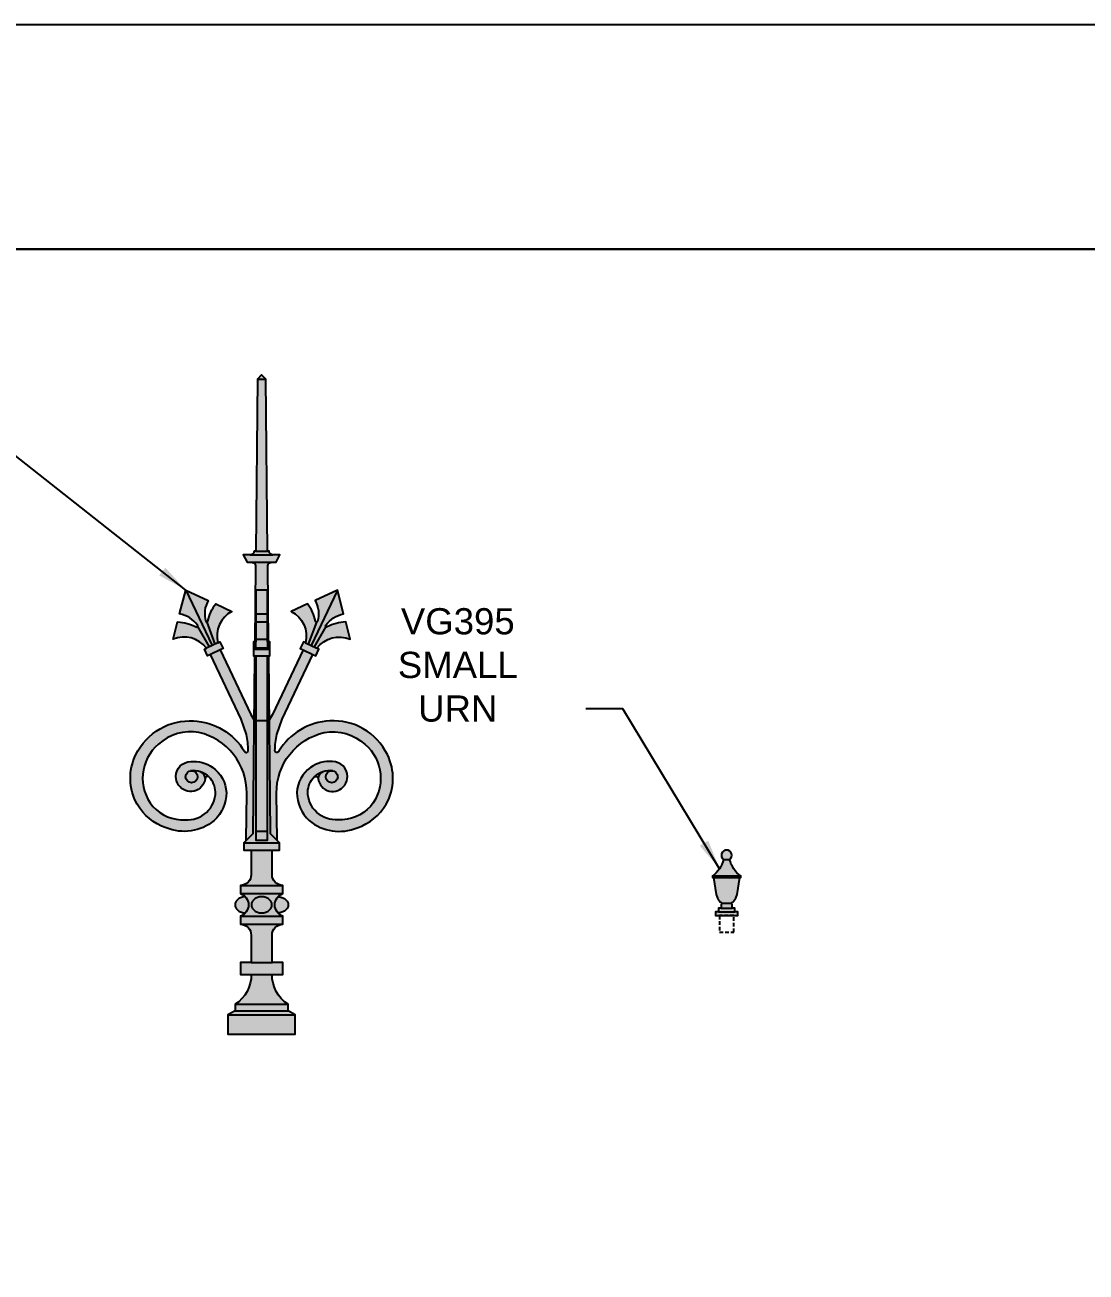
# Model space of a CAD drawing. Header units: millimetres. Extents: x -38686 to 870903, y -23218 to 232707.
# Drawn here: x 10957 to 12376, y 24206 to 25874 of the extents above; entities that cross this region are included whole.
import ezdxf

# ---------------------------------------------------------------- set-up
doc = ezdxf.new("R2010")
doc.units = ezdxf.units.MM
doc.header["$LTSCALE"] = 10
doc.linetypes.add('HIDDEN', pattern=[0.375, 0.25, -0.125])
for name, color, linetype in [('40 - Detail Outline', 142, 'Continuous'), ('42 - Detail Hatch', 7, 'Continuous'), ('44 - Detail Text', 7, 'Continuous')]:
    doc.layers.add(name, color=color, linetype=linetype)
doc.styles.add('1-20', font='romans.shx', dxfattribs={"width": 0.8, "height": 35})
doc.dimstyles.new('1-20', dxfattribs={"dimtxt": 35, "dimasz": 40, "dimexe": 40, "dimexo": 40, "dimgap": 40, "dimtad": 1, "dimdec": 0, "dimzin": 0, "dimdsep": 46, "dimtxsty": '1-20', "dimblk": 'OBLIQUE', "dimcen": 40, "dimdle": 40, "dimclrd": 251, "dimclre": 251, "dimclrt": 251, "dimadec": 0, "dimazin": 0, "dimtfac": 1, "dimtdec": 0, "dimtix": 1, "dimtmove": 1, "dimatfit": 3, "dimfxl": 1, "dimtolj": 1, "dimtzin": 0, "dimlwd": 25, "dimarcsym": 0})
doc.dimstyles.new('1-20 Accurate', dxfattribs={"dimtxt": 35, "dimasz": 40, "dimexe": 40, "dimexo": 40, "dimgap": 40, "dimtad": 1, "dimzin": 0, "dimdsep": 46, "dimtxsty": '1-20', "dimblk": 'OBLIQUE', "dimcen": 40, "dimdle": 40, "dimclrd": 251, "dimclre": 251, "dimclrt": 251, "dimazin": 0, "dimtfac": 1, "dimtix": 1, "dimtmove": 1, "dimatfit": 3, "dimfxl": 1, "dimtolj": 1, "dimtzin": 0, "dimlwd": 25, "dimarcsym": 0})

# ---------------------------------------------------------------- blocks, each defined once
blk = doc.blocks.new('_Oblique')
at = {"color": 0, "linetype": 'ByBlock', "lineweight": -2}
blk.add_line((-0.5, -0.5), (0.5, 0.5), dxfattribs=at)

msp = doc.modelspace()

# ---------------------------------------------------------------- hatches: boundary and pattern name
at = {"layer": '42 - Detail Hatch', "ltscale": 10}
h = msp.add_hatch(color=69, dxfattribs=at)
h.dxf.hatch_style = 1
edge = h.paths.add_edge_path()
edge.add_line((11264.60175870461, 25048.95266011195), (11262.85686145144, 25048.95266011195))
edge.add_line((11262.85686145144, 25048.95266011195), (11262.85686145144, 25030.05738192166))
edge.add_line((11262.85686145144, 25030.05738192166), (11264.39977457017, 25030.05738192166))
edge.add_line((11264.39977457017, 25030.05738192166), (11263.49183961194, 24945.12158406648))
edge.add_line((11263.49183961194, 24945.12158406648), (11259.473431428, 24951.66127441233))
edge.add_line((11259.473431428, 24951.66127441233), (11218.45410701761, 25038.09623530868))
edge.add_line((11218.45410701761, 25038.09623530867), (11222.29367801603, 25039.91837540971))
edge.add_line((11222.29367801603, 25039.91837540971), (11218.00628954295, 25048.95266011192))
edge.add_line((11218.00628954295, 25048.95266011192), (11215.29600413237, 25047.66644356975))
edge.add_arc((11251.31566377156, 25056.66655159505), 37.12704977493958, 117.44232666297779, 194.0290468008601, ccw=False)
edge.add_line((11234.2054578093, 25089.61588659471), (11212.41304093242, 25099.67026706555))
edge.add_arc((11259.48466758943, 25064.52655503201), 58.74366801309451, 143.2549537747926, 168.3189438979215)
edge.add_arc((11200.47459212935, 25076.64519427557), 1.500000000003119, 194.4527674806664, 351.3657556702374, ccw=False)
edge.add_arc((11234.37952643665, 25086.18529590956), 36.72120810246075, 150.4803447876082, 195.6638587631931, ccw=False)
edge.add_line((11202.4252188135, 25104.27864686589), (11172.46027665623, 25118.10329792623))
edge.add_line((11172.46027665623, 25118.10329792624), (11164.22100514066, 25086.14812400524))
edge.add_arc((11158.03055927172, 25049.95246812712), 36.72120810245959, 35.11124287414532, 80.29475684973193, ccw=False)
edge.add_arc((11186.86131527607, 25070.18475958868), 1.499999999999882, -120.59065403287161, 36.3223341565955, ccw=False)
edge.add_arc((11158.93329317941, 25016.80802303907), 58.74366801310603, 62.45615773942243, 87.52014786255167)
edge.add_line((11161.47501848507, 25075.49667751423), (11155.48305948437, 25052.25670274398))
edge.add_arc((11170.18800045192, 25018.16590433543), 37.1270497749449, 36.746054836479004, 113.3327749743604, ccw=False)
edge.add_line((11199.93772013867, 25040.37788316558), (11197.22743472786, 25039.0916666239))
edge.add_line((11197.22743472786, 25039.0916666239), (11201.51482320091, 25030.05738192166))
edge.add_line((11201.51482320091, 25030.05738192166), (11205.3543941993, 25031.87952202268))
edge.add_line((11205.35439419933, 25031.87952202269), (11246.37371860978, 24945.44456112638))
edge.add_line((11246.37371860978, 24945.44456112638), (11253.45922236005, 24925.10445204932))
edge.add_arc((11156.24666035979, 24902.64450502718), 99.77340041759953, 0.6162653011007819, 13.009321210997086, ccw=False)
edge.add_arc((11253.23916718565, 24903.7472980394), 2.77528088071075, 206.53775483325, 359.3875508048517, ccw=False)
edge.add_arc((11179.47767259868, 24860.34733441758), 82.813688964142, 30.60354123079997, 59.07443285186122)
edge.add_arc((11179.47767259871, 24860.34733441761), 82.81368896410625, 59.07443285186383, 87.80879608735724)
edge.add_arc((11177.5760385861, 24864.24788532945), 79.01527929451271, 86.3225781865349, 120.0287487455581)
edge.add_arc((11177.60137175885, 24863.16409707709), 79.96796653372867, 119.6558647036664, 154.1403749215228)
edge.add_arc((11169.29788880551, 24866.54903181619), 71.02188393073304, 153.6759118101892, 209.2783250175833)
edge.add_arc((11168.58369933084, 24867.42319641194), 70.83516669935312, 210.1776289740465, 251.47809840472)
edge.add_arc((11170.18682606408, 24858.8512596221), 63.35873668892916, 247.6381473727235, 309.3593009488016)
edge.add_arc((11175.17805617396, 24847.43656367415), 51.47880003672793, 313.123771388571, 359.9999999999919)
edge.add_arc((11183.37480804703, 24845.54749287847), 43.32325336022517, 2.499122369222212, 54.64732100432663)
edge.add_arc((11182.91212035212, 24845.05370851515), 43.9937970062302, 54.52794216699417, 94.87666163931726)
edge.add_arc((11179.17216044121, 24868.88824826281), 20.00000000000728, 90.00000000002085, 179.9999999999792)
edge.add_arc((11179.17216044121, 24868.88824826281), 20, 180, 215.1976477482953)
edge.add_arc((11178.93314369265, 24868.29539633032), 19.466051437299, 214.1771541178772, 353.4673764657958)
edge.add_arc((11201.47750455398, 24865.69354460026), 3.228006773074122, 52.38389099071048, 173.1104146900516, ccw=False)
edge.add_arc((11182.01171826604, 24847.02687724686), 30.16532853551601, 2.3311582881713093, 44.71469233193642, ccw=False)
edge.add_arc((11174.88857578987, 24848.2538569077), 37.26350688283856, -94.66247764299283, 1.1198153515579179e-11, ccw=False)
edge.add_arc((11168.88593949503, 24866.0234676547), 54.99026637763291, 222.6513874816377, 273.09982660461355, ccw=False)
edge.add_arc((11174.05263043536, 24866.67059783943), 59.3059488878869, 130.1030743770757, 219.727978846141, ccw=False)
edge.add_arc((11178.55139549432, 24865.81786510053), 62.9226218155299, 79.44488013063358, 132.737154258052, ccw=False)
edge.add_arc((11171.68309459839, 24847.49877309899), 82.26002847574912, 38.21132532090883, 77.07856878013308, ccw=False)
edge.add_arc((11171.68309459839, 24847.49877309899), 82.26002847574992, -0.6124697637599752, 38.21132532090161, ccw=False)
edge.add_line((11253.93842328075, 24846.61946189775), (11253.2648291906, 24783.6079783584))
edge.add_line((11253.2648291906, 24783.60797835839), (11249.85686145144, 24780.2362459352))
edge.add_line((11249.85686145144, 24780.23624593522), (11249.85686145144, 24770.23624593522))
edge.add_line((11249.85686145144, 24770.23624593522), (11259.85686145144, 24770.23624593522))
edge.add_line((11259.85686145144, 24770.23624593522), (11259.85686145144, 24737.73624593522))
edge.add_arc((11245.35686145144, 24737.7362459352), 14.49999999999636, -90.00000000001432, 1.432454155292362e-11, ccw=False)
edge.add_line((11245.35686145144, 24723.23624593522), (11245.3568614515, 24712.2362459352))
edge.add_arc((11240.62958872415, 24697.23624593522), 15.7272727272723, 43.11979628832319, 72.50767547458588, ccw=False)
edge.add_arc((11252.1093364321, 24690.45347832111), 17.53276761409506, 90, 107.9440116614907)
edge.add_arc((11251.03235348792, 24693.7791451971), 14.03706275926552, 107.9440116615465, 128.0189425931766)
edge.add_arc((11249.38090852712, 24695.89145851904), 11.35580595907053, 128.0189425931776, 152.0849972869798)
edge.add_arc((11246.84265447612, 24697.23624593522), 8.483318044018331, 152.0849972867675, 180)
edge.add_arc((11246.84265447615, 24697.23624593522), 8.483318044047337, 180, 207.915002713129)
edge.add_arc((11249.38090852715, 24698.58103335141), 11.35580595910669, 207.9150027130898, 231.9810574068261)
edge.add_arc((11251.03235348789, 24700.69334667326), 14.03706275919062, 231.9810574068292, 252.0559883385265)
edge.add_arc((11252.1093364321, 24704.01901354923), 17.5327676140144, 252.0559883383987, 270.0000000000119)
edge.add_arc((11240.62958872415, 24697.23624593522), 15.72727272727676, 287.4923245253935, 316.8802037116574, ccw=False)
edge.add_line((11245.3568614515, 24682.23624593523), (11245.35686145144, 24671.2362459352))
edge.add_arc((11245.35686145144, 24656.73624593522), 14.49999999999636, -1.432454155292362e-11, 90.00000000001432, ccw=False)
edge.add_line((11259.85686145144, 24656.73624593522), (11259.85686145144, 24620.23624593522))
edge.add_line((11259.85686145144, 24620.23624593522), (11245.35686145144, 24620.23624593522))
edge.add_line((11245.35686145144, 24620.23624593522), (11245.35686145144, 24604.23624593522))
edge.add_line((11245.35686145144, 24604.23624593522), (11259.85686145144, 24604.23624593522))
edge.add_arc((11214.14386734087, 24603.02885526964), 45.7289363835745, -58.02902749568233, 1.5129682662616233, ccw=False)
edge.add_line((11238.35686145144, 24564.2362459352), (11238.35686145144, 24555.7210734925))
edge.add_line((11238.35686145144, 24555.72107349252), (11228.85686145144, 24550.23624593522))
edge.add_line((11228.85686145144, 24550.23624593522), (11228.85686145144, 24524.23624593522))
edge.add_line((11228.85686145144, 24524.23624593522), (11318.85686145144, 24524.23624593522))
edge.add_line((11318.85686145144, 24524.23624593522), (11318.85686145144, 24550.23624593522))
edge.add_line((11318.85686145144, 24550.23624593522), (11309.35686145144, 24555.72107349252))
edge.add_line((11309.35686145144, 24555.72107349252), (11309.35686145144, 24564.23624593522))
edge.add_arc((11333.56985556204, 24603.02885526964), 45.72893638357594, 178.4870317337384, 238.0290274956823, ccw=False)
edge.add_line((11287.85686145144, 24604.23624593522), (11302.35686145144, 24604.23624593522))
edge.add_line((11302.35686145144, 24604.23624593522), (11302.35686145144, 24620.23624593522))
edge.add_line((11302.35686145144, 24620.23624593522), (11287.85686145144, 24620.23624593522))
edge.add_line((11287.85686145144, 24620.23624593522), (11287.85686145144, 24656.73624593522))
edge.add_arc((11302.35686145144, 24656.73624593522), 14.49999999999636, 89.99999999998562, 180.0000000000144, ccw=False)
edge.add_line((11302.35686145144, 24671.23624593522), (11302.35686145138, 24682.23624593523))
edge.add_arc((11307.08413417873, 24697.23624593522), 15.72727272728508, 223.1197962883529, 252.5076754746145, ccw=False)
edge.add_arc((11295.60438647078, 24704.01901354922), 17.53276761400411, 270, 287.9440116616123)
edge.add_arc((11296.68136941502, 24700.69334667326), 14.0370627591909, 287.9440116614734, 308.0189425931708)
edge.add_arc((11298.33281437573, 24698.58103335141), 11.3558059591069, 308.0189425931739, 332.0849972869103)
edge.add_arc((11300.87106842673, 24697.23624593522), 8.483318044047262, 332.084997286871, 360)
edge.add_arc((11300.87106842676, 24697.23624593522), 8.483318044018233, 0, 27.91500271323251)
edge.add_arc((11298.33281437576, 24695.89145851904), 11.35580595907056, 27.91500271302017, 51.98105740682244)
edge.add_arc((11296.68136941496, 24693.7791451971), 14.03706275926561, 51.98105740682342, 72.05598833845353)
edge.add_arc((11295.60438647078, 24690.45347832113), 17.53276761408372, 72.05598833850958, 90)
edge.add_arc((11307.08413417873, 24697.2362459352), 15.72727272727676, 107.49232452539351, 136.8802037116574, ccw=False)
edge.add_line((11302.35686145138, 24712.23624593519), (11302.35686145144, 24723.2362459352))
edge.add_arc((11302.35686145144, 24737.7362459352), 14.49999999999636, 179.9999999999856, 270.0000000000143, ccw=False)
edge.add_line((11287.85686145144, 24737.73624593522), (11287.85686145144, 24770.23624593522))
edge.add_line((11287.85686145144, 24770.23624593522), (11297.85686145144, 24770.23624593522))
edge.add_line((11297.85686145144, 24770.23624593522), (11297.85686145144, 24780.23624593522))
edge.add_line((11297.85686145144, 24780.23624593522), (11294.44889371228, 24783.6079783584))
edge.add_line((11294.44889371228, 24783.60797835839), (11293.77529962213, 24846.61946189774))
edge.add_arc((11376.0306283045, 24847.49877309899), 82.26002847574989, 141.7886746790984, 180.61246976376, ccw=False)
edge.add_arc((11376.0306283045, 24847.49877309899), 82.2600284757487, 102.92143121986692, 141.7886746790913, ccw=False)
edge.add_arc((11369.16232740859, 24865.81786510053), 62.92262181553048, 47.26284574194801, 100.55511986936642, ccw=False)
edge.add_arc((11373.66109246755, 24866.67059783943), 59.30594888788875, -39.72797884614113, 49.896925622924414, ccw=False)
edge.add_arc((11378.82778340785, 24866.0234676547), 54.99026637763361, 266.90017339538645, 317.34861251836236, ccw=False)
edge.add_arc((11372.82514711301, 24848.2538569077), 37.26350688283488, 179.9999999999888, 274.66247764299277, ccw=False)
edge.add_arc((11365.70200463685, 24847.02687724686), 30.1653285355172, 135.2853076680636, 177.6688417118287, ccw=False)
edge.add_arc((11346.23621834891, 24865.69354460026), 3.228006773079461, 6.889585309948416, 127.61610900928949, ccw=False)
edge.add_arc((11368.78057921023, 24868.29539633032), 19.46605143730191, 186.5326235342041, 325.8228458821228)
edge.add_arc((11368.54156246168, 24868.88824826281), 19.99999999999956, 324.8023522517047, 360)
edge.add_arc((11368.54156246168, 24868.88824826281), 20.00000000000728, 2.084408316043172e-11, 89.99999999997915)
edge.add_arc((11364.80160255079, 24845.05370851515), 43.9937970062284, 85.12333836068272, 125.4720578330058)
edge.add_arc((11364.33891485588, 24845.54749287847), 43.32325336022473, 125.3526789956734, 177.5008776307778)
edge.add_arc((11372.53566672892, 24847.43656367415), 51.47880003672981, 180.0000000000081, 226.876228611429)
edge.add_arc((11377.52689683883, 24858.8512596221), 63.35873668892907, 230.6406990511984, 292.3618526272765)
edge.add_arc((11379.13002357204, 24867.42319641194), 70.83516669935308, 288.52190159528, 329.8223710259535)
edge.add_arc((11378.41583409737, 24866.54903181619), 71.0218839307324, 330.7216749824167, 386.3240881898108)
edge.add_arc((11370.11235114406, 24863.16409707709), 79.96796653372766, 25.85962507847719, 60.3441352963336)
edge.add_arc((11370.13768431681, 24864.24788532945), 79.01527929451086, 59.97125125444193, 93.6774218134651)
edge.add_arc((11368.23605030417, 24860.34733441761), 82.81368896410608, 92.19120391264275, 120.9255671481362)
edge.add_arc((11368.2360503042, 24860.34733441758), 82.81368896414244, 120.9255671481388, 149.3964587692001)
edge.add_arc((11294.47455571723, 24903.7472980394), 2.775280880704602, 180.6124491951483, 333.46224516675005, ccw=False)
edge.add_arc((11391.46706254309, 24902.64450502718), 99.7734004175993, 166.9906787890029, 179.3837346988992, ccw=False)
edge.add_line((11294.25450054286, 24925.10445204932), (11301.34000429314, 24945.44456112638))
edge.add_line((11301.34000429311, 24945.44456112638), (11342.35932870358, 25031.87952202268))
edge.add_line((11342.35932870358, 25031.87952202269), (11346.19889970197, 25030.05738192166))
edge.add_line((11346.19889970197, 25030.05738192166), (11350.48628817502, 25039.0916666239))
edge.add_line((11350.48628817502, 25039.0916666239), (11347.77600276421, 25040.37788316558))
edge.add_arc((11377.52572245096, 25018.16590433543), 37.12704977494527, 66.66722502563948, 143.253945163521, ccw=False)
edge.add_line((11392.23066341851, 25052.25670274398), (11386.23870441781, 25075.49667751423))
edge.add_arc((11388.7804297235, 25016.80802303907), 58.74366801310618, 92.47985213744835, 117.5438422605776)
edge.add_arc((11360.85240762681, 25070.18475958868), 1.500000000002625, 143.6776658434045, 300.5906540328715, ccw=False)
edge.add_arc((11389.68316363119, 25049.95246812712), 36.72120810246049, 99.70524315026807, 144.8887571258547, ccw=False)
edge.add_line((11383.49271776222, 25086.14812400524), (11375.25344624665, 25118.10329792624))
edge.add_line((11375.25344624665, 25118.10329792624), (11345.28850408938, 25104.27864686589))
edge.add_arc((11313.33419646623, 25086.18529590956), 36.72120810246071, -15.663858763193105, 29.519655212391683, ccw=False)
edge.add_arc((11347.23913077353, 25076.64519427557), 1.500000000002855, 188.6342443297627, 345.54723251933365, ccw=False)
edge.add_arc((11288.22905531346, 25064.52655503201), 58.74366801309455, 11.6810561020785, 36.74504622520738)
edge.add_line((11335.30068197046, 25099.67026706555), (11313.50826509358, 25089.61588659471))
edge.add_arc((11296.39805913135, 25056.66655159505), 37.1270497749416, -14.029046800859987, 62.55767333702221, ccw=False)
edge.add_line((11332.41771877054, 25047.66644356975), (11329.70743335996, 25048.95266011192))
edge.add_line((11329.70743335996, 25048.95266011192), (11325.42004488688, 25039.91837540971))
edge.add_line((11325.42004488688, 25039.91837540971), (11329.2596158853, 25038.09623530868))
edge.add_line((11329.25961588527, 25038.09623530867), (11288.24029147489, 24951.66127441233))
edge.add_line((11288.24029147489, 24951.66127441233), (11284.22188329097, 24945.12158406651))
edge.add_line((11284.22188329097, 24945.1215840665), (11283.31394833271, 25030.05738192166))
edge.add_line((11283.31394833274, 25030.05738192166), (11284.85686145144, 25030.05738192166))
edge.add_line((11284.85686145144, 25030.05738192166), (11284.85686145144, 25048.95266011195))
edge.add_line((11284.85686145144, 25048.95266011195), (11283.11196419827, 25048.95266011195))
edge.add_line((11283.11196419827, 25048.95266011195), (11282.02984822632, 25150.18280067943))
edge.add_arc((11287.02956257863, 25150.2362459352), 5.000000000006512, 90.00000000004172, 180.6124491812245, ccw=False)
edge.add_line((11287.02956257863, 25155.23624593522), (11293.35686145144, 25155.23624593522))
edge.add_line((11293.35686145144, 25155.23624593522), (11298.35686145144, 25165.23624593522))
edge.add_line((11298.35686145144, 25165.23624593522), (11289.02956257863, 25165.23624593522))
edge.add_arc((11289.02956257863, 25170.2362459352), 4.999999999992724, 179.387550818607, 270.00000000008333, ccw=False)
edge.add_line((11284.02984822632, 25170.289691191), (11281.81491236584, 25170.289691191))
edge.add_line((11281.81491236584, 25170.289691191), (11279.35686145144, 25400.2362459352))
edge.add_line((11279.35686145144, 25400.23624593522), (11273.85686145144, 25405.73624593522))
edge.add_line((11273.85686145144, 25405.73624593522), (11268.35686145144, 25400.23624593522))
edge.add_line((11268.35686145144, 25400.23624593522), (11265.89881053704, 25170.289691191))
edge.add_line((11265.89881053704, 25170.289691191), (11263.68387467656, 25170.289691191))
edge.add_arc((11258.68416032425, 25170.2362459352), 4.999999999992117, -90.00000000008339, 0.6124491813930035, ccw=False)
edge.add_line((11258.68416032425, 25165.23624593522), (11249.35686145144, 25165.23624593522))
edge.add_line((11249.35686145144, 25165.23624593522), (11254.35686145144, 25155.23624593522))
edge.add_line((11254.35686145144, 25155.23624593522), (11260.68416032425, 25155.23624593522))
edge.add_arc((11260.68416032425, 25150.2362459352), 5.000000000007276, -0.6124491812245196, 89.99999999995828, ccw=False)
edge.add_line((11265.68387467656, 25150.18280067943), (11264.60175870461, 25048.95266011195))
h = msp.add_hatch(color=69, dxfattribs=at)
h.dxf.hatch_style = 1
edge = h.paths.add_edge_path()
edge.add_arc((11895.60469657902, 24763.57099338918), 7.000000000003638, 90.0000000000149, 235.1500954209743)
edge.add_arc((11854.01313049994, 24767.34340761472), 38.77755393344536, 305.63319077905385, 345.79305526654366, ccw=False)
edge.add_line((11876.60469657902, 24735.82643074263), (11876.60469657902, 24733.82643074263))
edge.add_line((11876.60469657902, 24733.82643074263), (11878.10469657902, 24733.82643074263))
edge.add_line((11878.10469657902, 24733.82643074263), (11881.62319133728, 24711.18772005581))
edge.add_arc((11905.56698735853, 24716.34687485954), 24.49331023353474, 192.1595827741861, 204.5485247379082)
edge.add_arc((11897.46496290817, 24712.64605561016), 15.5860736673658, 204.5477758750287, 220.0916273529584)
edge.add_arc((11892.71400053458, 24708.64512391083), 9.374866382893908, 220.0849119056506, 244.6566064050364)
edge.add_arc((11888.28365509566, 24699.26383273491), 1.000000000006621, -41.18592516491549, 65.32285812625548, ccw=False)
edge.add_line((11889.03623179038, 24698.60532812704), (11888.35469657902, 24697.82643074263))
edge.add_line((11888.35469657902, 24697.82643074263), (11888.35469657902, 24692.82643074263))
edge.add_line((11888.35469657902, 24692.82643074263), (11884.60469657902, 24692.82643074263))
edge.add_line((11884.60469657902, 24692.82643074263), (11884.60469657902, 24687.82643074263))
edge.add_line((11884.60469657902, 24687.82643074263), (11880.60469657902, 24687.82643074263))
edge.add_line((11880.60469657902, 24687.82643074263), (11880.60469657902, 24682.82643074263))
edge.add_line((11880.60469657902, 24682.82643074263), (11895.60469657902, 24682.82643074263))
edge.add_line((11895.60469657902, 24682.82643074263), (11910.60469657902, 24682.82643074263))
edge.add_line((11910.60469657902, 24682.82643074263), (11910.60469657902, 24687.82643074263))
edge.add_line((11910.60469657902, 24687.82643074263), (11906.60469657902, 24687.82643074263))
edge.add_line((11906.60469657902, 24687.82643074263), (11906.60469657902, 24692.82643074263))
edge.add_line((11906.60469657902, 24692.82643074263), (11902.85469657902, 24692.82643074263))
edge.add_line((11902.85469657902, 24692.82643074263), (11902.85469657902, 24697.82643074263))
edge.add_line((11902.85469657902, 24697.82643074263), (11902.17316136769, 24698.60532812704))
edge.add_arc((11902.92573806239, 24699.26383273492), 1.000000000001702, 114.67714187476321, 221.1859251659351, ccw=False)
edge.add_arc((11898.49539262348, 24708.6451239109), 9.374866382950074, 295.3433935947024, 319.9150880940834)
edge.add_arc((11893.74443024989, 24712.64605561005), 15.58607366730871, 319.9083726473727, 335.4522241253019)
edge.add_arc((11885.64240579952, 24716.34687485968), 24.49331023357703, 335.4514752617912, 347.8404172255132)
edge.add_line((11909.58620182079, 24711.18772005581), (11913.10469657902, 24733.82643074263))
edge.add_line((11913.10469657902, 24733.82643074263), (11914.60469657902, 24733.82643074263))
edge.add_line((11914.60469657902, 24733.82643074263), (11914.60469657902, 24735.82643074263))
edge.add_arc((11937.19626265809, 24767.34340761472), 38.77755393344372, 194.2069447334563, 234.3668092209462, ccw=False)
edge.add_arc((11895.60469657902, 24763.57099338918), 7.000000000006835, 304.8499045790257, 449.9999999999852)

# ---------------------------------------------------------------- linework, layer by layer
at = {"color": 3, "ltscale": 10}
msp.add_lwpolyline([(3559.383114424043, 21910.08871519254), (20050.43080418694, 21910.08870970574), (20050.43080418694, 25573.67588523629), (3559.383114424043, 25573.67589072309)], close=True, dxfattribs=at)
at = {"layer": '40 - Detail Outline', "color": 252, "ltscale": 10}
for p, q in [((11268.35686145144, 25400.23624593522), (11279.35686145144, 25400.23624593522)), ((11258.68416032425, 25165.23624593522), (11289.02956257863, 25165.23624593522)), ((11265.89881053704, 25170.289691191), (11281.81491236584, 25170.289691191)), ((11260.68416032425, 25155.23624593522), (11287.02956257863, 25155.23624593522)), ((11249.85686145144, 24780.23624593522), (11297.85686145144, 24780.23624593522)), ((11259.85686145144, 24770.23624593522), (11287.85686145144, 24770.23624593522)), ((11245.35686145144, 24723.23624593522), (11302.35686145144, 24723.23624593491)), ((11245.3568614515, 24712.23624593519), (11302.35686145138, 24712.23624593488)), ((11245.3568614515, 24682.23624593523), (11302.35686145138, 24682.23624593554)), ((11245.35686145144, 24671.23624593522), (11302.35686145144, 24671.23624593522)), ((11259.85686145144, 24620.23624593522), (11287.85686145144, 24620.23624593522)), ((11259.85686145144, 24604.23624593522), (11287.85686145144, 24604.23624593522)), ((11238.35686145144, 24564.2362459352), (11309.35686145144, 24564.23624593517)), ((11228.85686145144, 24550.23624593522), (11318.85686145144, 24550.23624593522)), ((11238.35686145144, 24555.72107349252), (11309.35686145144, 24555.72107349249))]:
    msp.add_line(p, q, dxfattribs=at)
at = {"layer": '40 - Detail Outline', "color": 251, "ltscale": 10}
for p, q in [((11172.46027665623, 25118.10329792624), (11207.61686213556, 25044.02216336769)), ((11375.25344624665, 25118.10329792624), (11340.09686076735, 25044.02216336769)), ((11187.97367927383, 25069.17845628625), (11203.77729113709, 25042.20002326662)), ((11200.55072369552, 25075.14712752652), (11211.45643313392, 25045.8443034687)), ((11347.16299920736, 25075.14712752652), (11336.25728976896, 25045.8443034687)), ((11359.74004362905, 25069.17845628625), (11343.93643176579, 25042.20002326662))]:
    msp.add_line(p, q, dxfattribs=at)
at = {"layer": '40 - Detail Outline', "color": 7, "ltscale": 10}
for p, q in [((11265.85686145144, 25086.14812400523), (11281.85686145144, 25086.14812400523)), ((11265.85686145144, 25075.49667751423), (11281.85686145144, 25075.49667751423)), ((11265.85686145144, 25052.25670274398), (11281.85686145144, 25052.25670274398)), ((11262.85686145144, 25039.0916666239), (11284.85686145144, 25039.0916666239)), ((11262.85686145144, 25030.05738192166), (11284.85686145144, 25030.05738192166)), ((11281.85686145144, 24943.26316462396), (11265.85686145144, 24943.26316462396)), ((11281.85686145144, 24795.49252293317), (11265.85686145144, 24795.49252293317))]:
    msp.add_line(p, q, dxfattribs=at)
at = {"layer": '40 - Detail Outline', "color": 251, "linetype": 'HIDDEN', "ltscale": 10}
for p, q in [((11215.29600413234, 25047.66644356975), (11199.93772013867, 25040.37788316558)), ((11332.41771877054, 25047.66644356975), (11347.77600276421, 25040.37788316558)), ((11218.45410701761, 25038.09623530867), (11205.35439419933, 25031.87952202268)), ((11329.25961588527, 25038.09623530867), (11342.35932870358, 25031.87952202268))]:
    msp.add_line(p, q, dxfattribs=at)
at = {"layer": '40 - Detail Outline', "color": 250, "ltscale": 10}
for p, q in [((11891.60469657902, 24757.82643074263), (11899.60469657902, 24757.82643074263)), ((11876.60469657902, 24735.82643074263), (11914.60469657902, 24735.82643074263)), ((11878.10469657902, 24733.82643074263), (11913.10469657902, 24733.82643074263)), ((11889.26155355081, 24699.47291312965), (11901.94783960726, 24699.47291312966)), ((11884.60469657902, 24687.82643074263), (11906.60469657902, 24687.82643074263)), ((11888.35469657902, 24692.82643074263), (11902.85469657902, 24692.82643074263))]:
    msp.add_line(p, q, dxfattribs=at)
at = {"layer": '40 - Detail Outline', "color": 3}
msp.add_lwpolyline([(20050.43080418694, 25873.67588523629), (3559.383100418233, 25873.67588523629), (3559.383100418233, 25573.67588523629), (20050.43080418694, 25573.67588523629)], close=True, dxfattribs=at)
at = {"layer": '40 - Detail Outline', "color": 7, "ltscale": 10}
for points in [[(11283.11196419827, 25048.95266011195), (11282.02984822632, 25150.18280067943, -0.4173478494227535), (11287.02956257863, 25155.23624593522), (11293.35686145144, 25155.23624593522), (11298.35686145144, 25165.23624593522), (11289.02956257863, 25165.23624593522, -0.4173478494242577), (11284.02984822632, 25170.289691191), (11281.81491236584, 25170.289691191), (11279.35686145144, 25400.23624593522), (11273.85686145144, 25405.73624593522), (11268.35686145144, 25400.23624593522), (11265.89881053704, 25170.289691191), (11263.68387467656, 25170.289691191, -0.4173478494242577), (11258.68416032425, 25165.23624593522), (11249.35686145144, 25165.23624593522), (11254.35686145144, 25155.23624593522), (11260.68416032425, 25155.23624593522, -0.4173478494227535), (11265.68387467656, 25150.18280067943), (11264.60175870461, 25048.95266011195)], [(11253.2648291906, 24783.60797835839), (11253.93842328075, 24846.61946189775, 0.1710399914785764), (11236.31764851357, 24898.38184223812, 0.1712351231873068), (11190.07764662203, 24927.67578190251, 0.2368151439170461), (11135.8498332637, 24912.03293752508, 0.4122973897054409), (11128.44116419767, 24828.76558865671, 0.2237484091179166), (11171.85958165181, 24811.11366116618, 0.4382538168189998), (11212.15208267272, 24848.25385690772, 0.1870705516389545), (11203.44777625692, 24868.25050708409, 0.5815847770618127), (11198.27280669206, 24866.08076461616, -0.6956020965962489), (11162.82878918504, 24857.36027289924, -0.154797669526122), (11159.17216044121, 24868.88824826281, -0.4142135623728819), (11179.17216044121, 24888.88824826281, -0.1778962863175456), (11208.44197840555, 24880.88219610248, -0.2315493973614383), (11226.6568562107, 24847.43656367415, -0.2074369428090174), (11210.36776190886, 24809.86328242917, -0.276014713490088), (11146.08169489479, 24800.25712880571, -0.1821836947603977), (11107.34874207658, 24831.81560099476, -0.2474861551379051), (11105.64096884369, 24898.04354781569, -0.1516129814184596), (11138.03406884033, 24932.65729250868, -0.1481405430606431), (11182.64400439978, 24943.10046984321, -0.1260384239516773), (11222.03762283642, 24931.38787013917, -0.1248707184729343), (11250.75628949059, 24902.50733742788, 0.7872742872352481), (11256.01428951582, 24903.71763291942, 0.05412767595713985), (11253.45922236005, 24925.10445204932), (11246.37371860978, 24945.44456112638), (11205.35439419933, 25031.87952202269), (11201.51482320091, 25030.05738192166), (11197.22743472786, 25039.0916666239), (11199.93772013867, 25040.37788316558, 0.3471937188874055), (11155.48305948437, 25052.25670274398), (11161.47501848507, 25075.49667751423, -0.1098003787973177), (11186.09796376626, 25068.89352201471, 0.8164013649693014), (11188.06986145347, 25071.0732505212, 0.1997449127536511), (11164.22100514066, 25086.14812400524), (11172.46027665623, 25118.10329792624), (11202.4252188135, 25104.27864686589, 0.1997449127536511), (11199.02206155626, 25076.27082155458, 0.8164013649693014), (11201.95759237543, 25076.42000486613, -0.1098003787973177), (11212.41304093242, 25099.67026706555), (11234.2054578093, 25089.61588659471, 0.3471937188874055), (11215.29600413234, 25047.66644356975), (11218.00628954295, 25048.95266011192), (11222.29367801603, 25039.91837540971), (11218.45410701761, 25038.09623530867), (11259.473431428, 24951.66127441233), (11263.49183961194, 24945.12158406648)], [(11294.44889371228, 24783.60797835839), (11293.77529962216, 24846.61946189775, -0.1710399914785764), (11311.39607438931, 24898.38184223812, -0.1712351231873068), (11357.63607628085, 24927.67578190251, -0.2368151439170461), (11411.86388963918, 24912.03293752508, -0.4122973897054409), (11419.27255870522, 24828.76558865671, -0.2237484091179166), (11375.8541412511, 24811.11366116618, -0.4382538168189998), (11335.56164023019, 24848.25385690772, -0.1870705516389545), (11344.26594664599, 24868.25050708409, -0.5815847770618127), (11349.44091621085, 24866.08076461616, 0.6956020965962489), (11384.88493371784, 24857.36027289924, 0.154797669526122), (11388.54156246168, 24868.88824826281, 0.4142135623728819), (11368.54156246168, 24888.88824826281, 0.1778962863175456), (11339.27174449733, 24880.88219610248, 0.2315493973614383), (11321.05686669221, 24847.43656367415, 0.2074369428090174), (11337.34596099405, 24809.86328242917, 0.276014713490088), (11401.63202800812, 24800.25712880571, 0.1821836947603977), (11440.36498082633, 24831.81560099476, 0.2474861551379051), (11442.07275405922, 24898.04354781569, 0.1516129814184596), (11409.67965406255, 24932.65729250868, 0.1481405430606431), (11365.06971850313, 24943.10046984321, 0.1260384239516773), (11325.67610006646, 24931.38787013917, 0.1248707184729343), (11296.95743341232, 24902.50733742788, -0.7872742872352481), (11291.69943338706, 24903.71763291942, -0.05412767595713985), (11294.25450054286, 24925.10445204932), (11301.34000429311, 24945.44456112638), (11342.35932870358, 25031.87952202269), (11346.19889970197, 25030.05738192166), (11350.48628817502, 25039.0916666239), (11347.77600276421, 25040.37788316558, -0.3471937188874055), (11392.23066341851, 25052.25670274398), (11386.23870441781, 25075.49667751423, 0.1098003787973177), (11361.61575913665, 25068.89352201471, -0.8164013649693014), (11359.64386144944, 25071.0732505212, -0.1997449127536511), (11383.49271776222, 25086.14812400524), (11375.25344624665, 25118.10329792624), (11345.28850408941, 25104.27864686589, -0.1997449127536511), (11348.69166134662, 25076.27082155458, -0.8164013649693014), (11345.75613052745, 25076.42000486613, 0.1098003787973177), (11335.30068197046, 25099.67026706555), (11313.50826509358, 25089.61588659471, -0.3471937188874055), (11332.41771877054, 25047.66644356975), (11329.70743335996, 25048.95266011192), (11325.42004488688, 25039.91837540971), (11329.25961588527, 25038.09623530867), (11288.24029147489, 24951.66127441233), (11284.22188329097, 24945.12158406648)], [(11264.39977457017, 25030.05738192166), (11261.85617589698, 24792.10797732135), (11249.85686145144, 24780.23624593522), (11249.85686145144, 24770.23624593522), (11259.85686145144, 24770.23624593522), (11259.85686145144, 24737.73624593522, -0.414213562373242), (11245.35686145144, 24723.23624593522), (11245.3568614515, 24712.23624593519, -0.7333333333293115), (11245.3568614515, 24682.23624593523), (11245.35686145144, 24671.23624593522, -0.414213562373242), (11259.85686145144, 24656.73624593522), (11259.85686145144, 24620.23624593522), (11245.35686145144, 24620.23624593522), (11245.35686145144, 24604.23624593522), (11259.85686145144, 24604.23624593522, -0.2658084352825971), (11238.35686145144, 24564.2362459352), (11238.35686145144, 24555.72107349252), (11228.85686145144, 24550.23624593522), (11228.85686145144, 24524.23624593522), (11318.85686145144, 24524.23624593522), (11318.85686145144, 24550.23624593522), (11309.35686145144, 24555.72107349252), (11309.35686145144, 24564.2362459352, -0.2658084352825971), (11287.85686145144, 24604.23624593522), (11302.35686145144, 24604.23624593522), (11302.35686145144, 24620.23624593522), (11287.85686145144, 24620.23624593522), (11287.85686145144, 24656.73624593522, -0.414213562373242), (11302.35686145144, 24671.23624593522), (11302.35686145138, 24682.23624593523, -0.7333333333293115), (11302.35686145138, 24712.23624593519), (11302.35686145144, 24723.23624593522, -0.414213562373242), (11287.85686145144, 24737.73624593522), (11287.85686145144, 24770.23624593522), (11297.85686145144, 24770.23624593522), (11297.85686145144, 24780.23624593522), (11285.8575470059, 24792.10797732135), (11283.31394833274, 25030.05738192166)]]:
    msp.add_lwpolyline(points, format="xyb", dxfattribs=at)
msp.add_lwpolyline([(11265.85686145144, 25118.10329792623), (11265.85686145144, 25048.95266011195), (11262.85686145144, 25048.95266011195), (11262.85686145144, 25030.05738192166), (11265.85686145144, 25030.05738192166), (11265.85686145144, 24783.58244684861), (11281.85686145144, 24783.58244684861), (11281.85686145144, 25030.05738192166), (11284.85686145144, 25030.05738192166), (11284.85686145144, 25048.95266011195), (11281.85686145144, 25048.95266011195), (11281.85686145144, 25118.10329792623)], close=True, dxfattribs=at)
msp.add_lwpolyline([(11281.85686145144, 25048.95266011195), (11281.85686145147, 25040.3778831656), (11265.85686145144, 25040.37788316557), (11265.85686145144, 25048.95266011195)], dxfattribs=at)
at = {"layer": '40 - Detail Outline', "color": 251, "ltscale": 10}
msp.add_lwpolyline([(11895.60469657902, 24770.57099338918, 0.734237834743571), (11891.60469657902, 24757.82643074263, -0.1770462970849661), (11876.60469657902, 24735.82643074263), (11876.60469657902, 24733.82643074263), (11878.10469657902, 24733.82643074263), (11881.62319133728, 24711.18772005581, 0.05410967290673084), (11883.28763395103, 24706.1707922174, 0.06792703202731966), (11885.54137467698, 24702.60843955565, 0.1076269460963698), (11888.70115968728, 24700.17250754802, -0.5013565220433399), (11889.03623179038, 24698.60532812704), (11888.35469657902, 24697.82643074263), (11888.35469657902, 24692.82643074263), (11884.60469657902, 24692.82643074263), (11884.60469657902, 24687.82643074263), (11880.60469657902, 24687.82643074263), (11880.60469657902, 24682.82643074263), (11895.60469657902, 24682.82643074263), (11910.60469657902, 24682.82643074263), (11910.60469657902, 24687.82643074263), (11906.60469657902, 24687.82643074263), (11906.60469657902, 24692.82643074263), (11902.85469657902, 24692.82643074263), (11902.85469657902, 24697.82643074263), (11902.17316136769, 24698.60532812704, -0.5013565220433399), (11902.50823347076, 24700.17250754802, 0.1076269460963698), (11905.66801848109, 24702.60843955565, 0.06792703202731966), (11907.92175920701, 24706.1707922174, 0.05410967290673084), (11909.58620182079, 24711.18772005581), (11913.10469657902, 24733.82643074263), (11914.60469657902, 24733.82643074263), (11914.60469657902, 24735.82643074263, -0.1770462970849661), (11899.60469657902, 24757.82643074263, 0.734237834743571)], format="xyb", close=True, dxfattribs=at)
at = {"layer": '40 - Detail Outline', "color": 252, "ltscale": 10}
for points in [[(11252.1093364321, 24707.9862459352, 0.07845590317877245), (11246.70771001655, 24707.13341753793, 0.08781812337476458), (11242.3866181908, 24704.83764383296, 0.1053956459899643), (11239.34642924287, 24701.20780637015, 0.1224081161370042), (11238.3593364321, 24697.23624593522, 0.1224081161365664), (11239.34642924287, 24693.26468550027, 0.1053956459896663), (11242.3866181908, 24689.63484803746, 0.08781812337507484), (11246.70771001655, 24687.3390743325, 0.07845590317932923), (11252.1093364321, 24686.48624593522, 0.07845590317905084)], [(11295.60438647078, 24707.9862459352, -0.07845590317877245), (11301.00601288633, 24707.13341753793, -0.08781812337476458), (11305.32710471211, 24704.83764383296, -0.1053956459899643), (11308.36729366001, 24701.20780637015, -0.1224081161370042), (11309.35438647078, 24697.23624593522, -0.1224081161365664), (11308.36729366001, 24693.26468550027, -0.1053956459896663), (11305.32710471211, 24689.63484803746, -0.08781812337507484), (11301.00601288636, 24687.3390743325, -0.07845590317932923), (11295.60438647078, 24686.48624593522, -0.07845590317905084)]]:
    msp.add_lwpolyline(points, format="xyb", dxfattribs=at)
at = {"layer": '40 - Detail Outline', "color": 7, "ltscale": 10}
msp.add_lwpolyline([(11260.10686145144, 24697.23624593522, 0.1224081161378798), (11261.09395426224, 24693.26468550027, 0.105395645990558), (11264.13414321014, 24689.63484803746, 0.08781812337454246), (11268.45523503589, 24687.33907433249, 0.07845590317866807), (11273.85686145144, 24686.48624593522, 0.07845590317854624), (11279.25848786699, 24687.33907433249, 0.08781812337491456), (11283.57957969277, 24689.63484803746, 0.1053956459891175), (11286.6197686407, 24693.26468550027, 0.1224081161360197), (11287.60686145144, 24697.23624593522, 0.1224081161381), (11286.61976864067, 24701.20780637016, 0.105395645990357), (11283.57957969277, 24704.83764383297, 0.08781812337526616), (11279.25848786699, 24707.13341753793, 0.07845590317865064), (11273.85686145144, 24707.98624593522, 0.07845590317872027), (11268.45523503589, 24707.13341753793, 0.08781812337471796), (11264.13414321014, 24704.83764383297, 0.105395645989166), (11261.09395426221, 24701.20780637016, 0.1224081161363487)], format="xyb", close=True, dxfattribs=at)
at = {"layer": '40 - Detail Outline', "color": 250, "linetype": 'HIDDEN', "ltscale": 2}
msp.add_lwpolyline([(11886.10469657902, 24660.82643074263), (11905.10469657902, 24660.82643074263), (11905.10469657902, 24682.82643074263), (11886.10469657902, 24682.82643074263)], close=True, dxfattribs=at)
at = {"layer": '40 - Detail Outline', "color": 251, "ltscale": 10}
for centre in [(11180.18638242231, 24868.58558604541), (11367.52734048057, 24868.58558604541)]:
    msp.add_circle(centre, 8.04349217939307, dxfattribs=at)
for centre, radius, start, end in [((11182.14835660675, 24845.57110557774), 31.11302830199854, 46.79725603385926, 96.3166154689967), ((11187.45690689245, 24865.22567183126), 10.84964848045769, 4.520337240330355, 65.47147916793314), ((11365.56536629616, 24845.57110557772), 31.11302830200746, 83.68338453100331, 133.2027439661408), ((11360.25681601046, 24865.22567183126), 10.84964848045769, 114.5285208320669, 175.4796627596697)]:
    msp.add_arc(centre, radius, start, end, dxfattribs=at)

# ---------------------------------------------------------------- texts
at = {"layer": '44 - Detail Text', "color": 251, "ltscale": 10, "insert": (11667.2710094557, 24941.71207819789), "char_height": 35, "width": 262.306823416453, "attachment_point": 9, "style": '1-20'}
msp.add_mtext('\\pxqc;{\\fArial|b0|i0|c0|p34;\\W1;\\C3;VG395 SMALL URN}', dxfattribs=at)

# ---------------------------------------------------------------- leaders
at = {"layer": '44 - Detail Text', "color": 159, "ltscale": 10, "annotation_type": 0, "has_hookline": 1, "hookline_direction": 1, "text_width": 367.8103683492497}
msp.add_leader([(11172.46027665623, 25118.10329792624), (10858.31770205323, 25365.63005639194), (10657.75933360812, 25365.63005639194)], dimstyle='1-20 Accurate', override={"dimgap": 40, "dimtad": 0}, dxfattribs=at)
at = {"layer": '44 - Detail Text', "color": 250, "ltscale": 10, "annotation_type": 0, "has_hookline": 1, "hookline_direction": 1, "text_width": 156.4017735334243}
msp.add_leader([(11886.05220584697, 24745.49858351451), (11756.95506991275, 24959.21207819789), (11707.2710094557, 24959.21207819789)], dimstyle='1-20', override={"dimgap": 40, "dimtad": 0}, dxfattribs=at)

doc.saveas('drawing.dxf')
